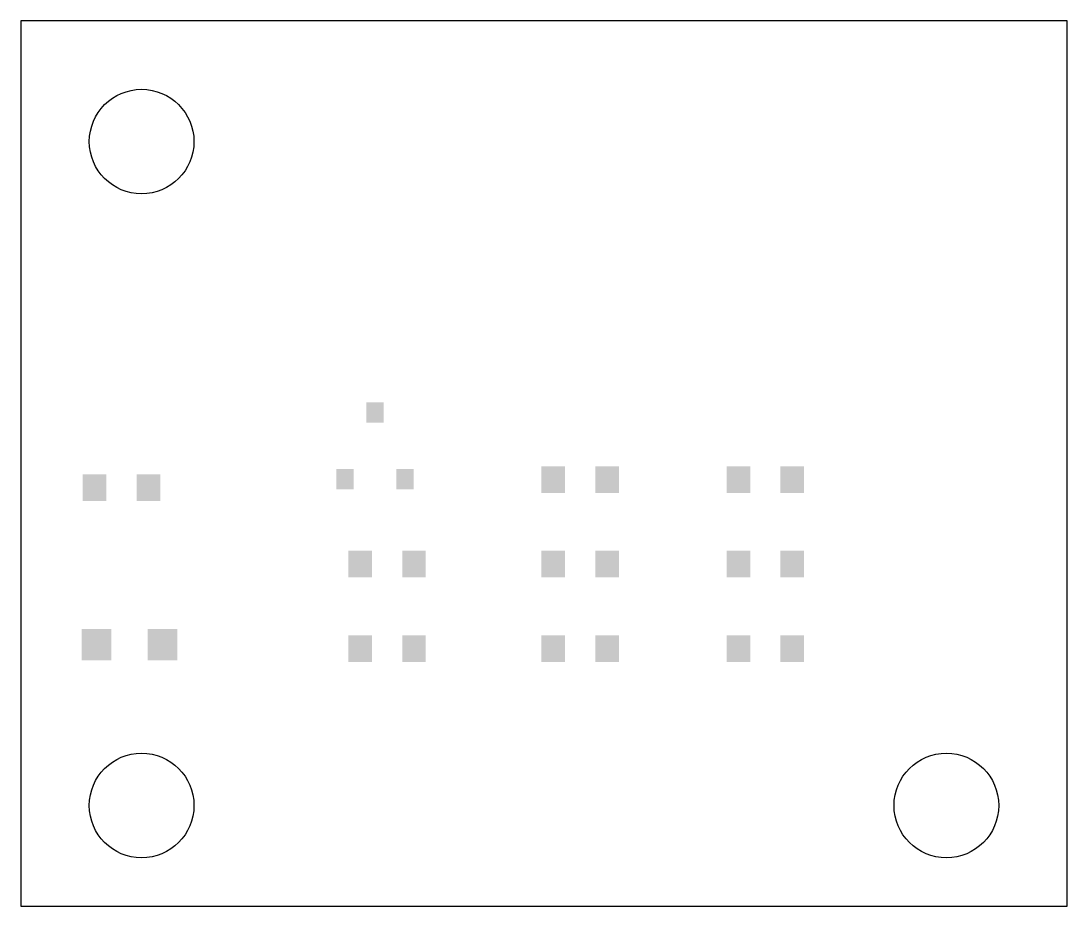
# Model space of a CAD drawing. Extents: x 0 to 1.3, y 0 to 1.1.
import ezdxf

# ---------------------------------------------------------------- set-up
doc = ezdxf.new("R2010")
doc.units = 0
doc.layers.add('20', color=178, linetype='CONTINUOUS')
doc.layers.add('31', color=251, linetype='CONTINUOUS')

# ---------------------------------------------------------------- blocks, each defined once
blk = doc.blocks.new('RECT')
blk.add_solid([(-0.5, -0.5), (0.5, -0.5), (-0.5, 0.5), (0.5, 0.5)])

msp = doc.modelspace()

# ---------------------------------------------------------------- linework, layer by layer
at = {"layer": '20'}
for p, q in [((1.3, 1.1), (0, 1.1)), ((0, 1.1), (0, 0)), ((1.3, 0), (1.3, 1.1)), ((0, 0), (1.3, 0))]:
    msp.add_line(p, q, dxfattribs=at)
for centre in [(0.15, 0.95), (0.15, 0.125), (1.15, 0.125)]:
    msp.add_circle(centre, 0.065, dxfattribs=at)

# ---------------------------------------------------------------- block references
at = {"layer": '31'}
for p, xscale, yscale in [((0.44, 0.613307), 0.021496, 0.025433), ((0.091535, 0.52), 0.02937, 0.033307), ((0.158465, 0.52), 0.02937, 0.033307), ((0.402598, 0.53063), 0.021496, 0.025433), ((0.477402, 0.53063), 0.021496, 0.025433), ((0.421535, 0.425), 0.02937, 0.033307), ((0.488465, 0.425), 0.02937, 0.033307), ((0.094, 0.325), 0.037, 0.039), ((0.176, 0.325), 0.037, 0.039)]:
    msp.add_blockref('RECT', p, dxfattribs=dict(at, xscale=xscale, yscale=yscale))
at = {"layer": '31', "xscale": 0.02937, "yscale": 0.033307, "rotation": 180}
for p in [(0.661535, 0.53), (0.728465, 0.53), (0.891535, 0.53), (0.958465, 0.53), (0.661535, 0.425), (0.728465, 0.425), (0.891535, 0.425), (0.958465, 0.425), (0.421535, 0.32), (0.488465, 0.32), (0.661535, 0.32), (0.728465, 0.32), (0.891535, 0.32), (0.958465, 0.32)]:
    msp.add_blockref('RECT', p, dxfattribs=at)

doc.saveas('drawing.dxf')
